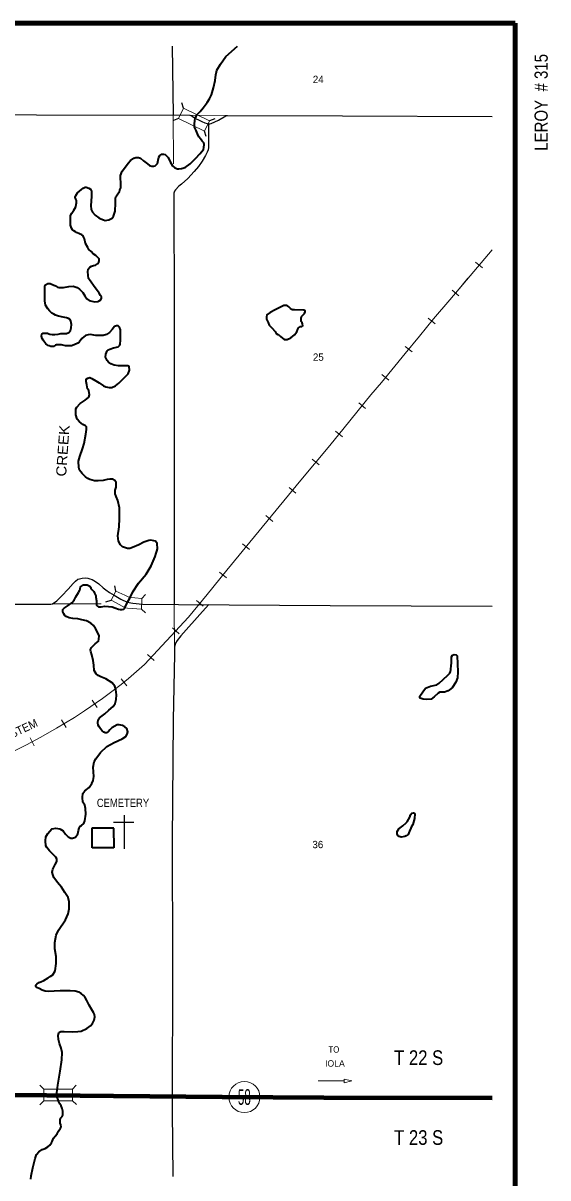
# Model space of a CAD drawing. Extents: x 210.97 to 215.44, y 42.12 to 48.2.
# Drawn here: x 213.839 to 214.916, y 45.832 to 48.201 of the extents above; entities that cross this region are included whole.
import ezdxf
from ezdxf.enums import TextEntityAlignment as Align

# ---------------------------------------------------------------- set-up
doc = ezdxf.new("R2010")
doc.units = 0
doc.header["$LTSCALE"] = 0.0061
doc.linetypes.add('DOTTED', pattern=[1.5, 0.3, -1.2])
doc.linetypes.add('MEDIUM_DASHED', pattern=[4.5, 3, -1.5])
for name, color, linetype, lineweight in [('12', 7, 'Continuous', 80), ('14', 7, 'Continuous', 25), ('15', 7, 'MEDIUM_DASHED', 13), ('17', 7, 'Continuous', 13), ('19', 7, 'Continuous', 13), ('21', 7, 'Continuous', 25), ('25', 7, 'Continuous', 35), ('32', 7, 'Continuous', 13), ('35', 7, 'Continuous', 13), ('48', 7, 'Continuous', 106)]:
    doc.layers.add(name, color=color, linetype=linetype, lineweight=lineweight)
for name, color, linetype in [('29', 7, 'Continuous'), ('45', 7, 'Continuous'), ('46', 7, 'Continuous')]:
    doc.layers.add(name, color=color, linetype=linetype)

msp = doc.modelspace()

# ---------------------------------------------------------------- linework, layer by layer
at = {"layer": '12'}
msp.add_lwpolyline([(212.428788, 46.013636), (212.656439, 46.009659), (212.768371, 46.008523), (213.030303, 46.004545), (213.189773, 46.004356), (213.474621, 46.00322), (213.749242, 46.002841), (214.024621, 46), (214.247538, 45.997727), (214.456439, 45.996591), (214.801515, 45.996023)], dxfattribs=at)
at = {"layer": '14'}
msp.add_line((214.145265, 48.153598), (214.14678, 48.012121), dxfattribs=at)
for points in [[(212.658144, 48.017235), (212.886932, 48.016477), (213.248864, 48.01572), (213.866288, 48.012879), (214.18125, 48.011932)], [(214.18125, 48.011932), (214.183144, 48.011364), (214.185795, 48.009659), (214.192614, 48.005492), (214.200189, 48.001515), (214.205682, 47.998864), (214.212121, 47.996402), (214.216667, 47.994697), (214.219318, 47.994318), (214.222159, 47.994129), (214.225189, 47.994886), (214.240341, 48.001705), (214.254924, 48.010417), (214.257197, 48.011364), (214.258712, 48.011553)], [(214.258712, 48.011553), (214.494318, 48.010795), (214.801515, 48.00947)], [(214.219318, 47.994318), (214.219318, 47.945644), (214.21875, 47.941098), (214.217045, 47.935795), (214.213447, 47.929167), (214.206439, 47.917803), (214.198864, 47.907008), (214.190341, 47.896212), (214.177273, 47.882197), (214.163826, 47.870455), (214.158902, 47.866477), (214.151515, 47.859091), (214.149811, 47.856061), (214.148674, 47.851894), (214.148295, 47.829356), (214.148864, 47.625379), (214.148864, 47.401705), (214.149242, 47.008144)], [(213.803598, 47.008523), (213.895644, 47.008712), (213.899053, 47.009659), (213.908523, 47.015909), (213.91875, 47.025568), (213.93125, 47.039394), (213.941667, 47.050947), (213.946591, 47.056061), (213.951326, 47.060038), (213.954545, 47.060985), (213.960227, 47.062311), (213.966288, 47.0625), (213.972159, 47.061932), (213.975947, 47.060795), (213.980682, 47.05928), (213.987879, 47.055303), (213.994129, 47.050568), (214.00322, 47.042614), (214.009091, 47.037879), (214.016477, 47.032765), (214.025758, 47.026894), (214.039394, 47.018939), (214.052841, 47.012879), (214.064205, 47.010606), (214.084091, 47.009091), (214.157765, 47.008144), (214.469129, 47.006061), (214.801515, 47.004735)], [(214.219886, 47.007765), (214.207197, 46.99375), (214.1625, 46.944129), (214.154924, 46.93447), (214.151894, 46.928598), (214.15, 46.921023), (214.149621, 46.913826), (214.149621, 46.90625), (214.147348, 46.771402), (214.144697, 46.523485), (214.145455, 46.274432), (214.144886, 45.969508), (214.146212, 45.83447)]]:
    msp.add_lwpolyline(points, dxfattribs=at)
at = {"layer": '15'}
for p, q in [((214.14678, 48.012121), (214.148674, 47.851894)), ((214.18125, 48.011932), (214.257197, 48.011364)), ((213.899053, 47.009659), (214.069886, 47.00947)), ((214.149242, 47.008144), (214.149621, 46.913826))]:
    msp.add_line(p, q, dxfattribs=at)
at = {"layer": '17'}
for p, q in [((214.767614, 47.710606), (214.781629, 47.698864)), ((214.719318, 47.65303), (214.733333, 47.641288)), ((214.670644, 47.595644), (214.685038, 47.584091)), ((214.623106, 47.537689), (214.637311, 47.526136)), ((214.575379, 47.479924), (214.589583, 47.468182)), ((214.527841, 47.42178), (214.542045, 47.410227)), ((214.480492, 47.363826), (214.494697, 47.352083)), ((214.432576, 47.306061), (214.44678, 47.294318)), ((214.384848, 47.248295), (214.399053, 47.236553)), ((214.337311, 47.190341), (214.351515, 47.178598)), ((214.289583, 47.132386), (214.303788, 47.120644)), ((214.242045, 47.074242), (214.25625, 47.062689)), ((214.194886, 47.016098), (214.208902, 47.004356)), ((214.145644, 46.960227), (214.159091, 46.947727)), ((214.094508, 46.905492), (214.107955, 46.892992)), ((214.040341, 46.855682), (214.051894, 46.841288)), ((213.980492, 46.811742), (213.99072, 46.796591)), ((213.917992, 46.771402), (213.927273, 46.755492)), ((213.85322, 46.73428), (213.861742, 46.718182))]:
    msp.add_line(p, q, dxfattribs=at)
for points in [[(213.814394, 46.704356), (213.846023, 46.720076), (213.875568, 46.735606), (213.907576, 46.754356), (213.944318, 46.776326), (213.964962, 46.789962), (214.001894, 46.815152), (214.040341, 46.84375), (214.055682, 46.856061), (214.088258, 46.885227), (214.178788, 46.982197), (214.217045, 47.028409), (214.257197, 47.078409), (214.314015, 47.147348), (214.409091, 47.263258), (214.468371, 47.33447), (214.498106, 47.370644), (214.55303, 47.438068), (214.574242, 47.463826), (214.623106, 47.523106), (214.652652, 47.558902), (214.681439, 47.594129), (214.714583, 47.632955), (214.733712, 47.655871), (214.801515, 47.735606)], [(213.814394, 46.704356), (213.846023, 46.720076), (213.875568, 46.735606), (213.907576, 46.754356), (213.944318, 46.776326), (213.964962, 46.789962), (214.001894, 46.815152), (214.040341, 46.84375), (214.055682, 46.856061), (214.088258, 46.885227), (214.178788, 46.982197), (214.217045, 47.028409), (214.257197, 47.078409), (214.314015, 47.147348), (214.409091, 47.263258), (214.468371, 47.33447), (214.498106, 47.370644), (214.55303, 47.438068), (214.574242, 47.463826), (214.623106, 47.523106), (214.652652, 47.558902), (214.681439, 47.594129), (214.714583, 47.632955), (214.733712, 47.655871), (214.752083, 47.677462)]]:
    msp.add_lwpolyline(points, dxfattribs=at)
at = {"layer": '19'}
msp.add_circle((214.293182, 45.997538), 0.031987, dxfattribs=at)
at = {"layer": '21'}
for p, q in [((214.168561, 48.026705), (214.164773, 48.037311)), ((214.157955, 48.005114), (214.147538, 48.001136)), ((214.232197, 48.004545), (214.221591, 48.000758)), ((214.214962, 47.968561), (214.210985, 47.979167)), ((214.029356, 47.035606), (214.027083, 47.046591)), ((214.008712, 47.013826), (214.019508, 47.016856)), ((214.082765, 47.020644), (214.09053, 47.028788)), ((214.090152, 46.99072), (214.082008, 46.998485)), ((213.88125, 46.013826), (213.873106, 46.021591)), ((213.948106, 46.02197), (213.940341, 46.013826)), ((213.88125, 45.989773), (213.873485, 45.981629)), ((213.948485, 45.982008), (213.940341, 45.989773))]:
    msp.add_line(p, q, dxfattribs=at)
at = {"layer": '21', "lineweight": 13}
for points in [[(214.157955, 48.005114), (214.210985, 47.979167), (214.221591, 48.000758), (214.168561, 48.026705)], [(214.029356, 47.035606), (214.047538, 47.026894), (214.05625, 47.023295), (214.068371, 47.02178), (214.082765, 47.020644), (214.082008, 46.998485), (214.05322, 47.000758), (214.048864, 47.001515), (214.043939, 47.003788), (214.019508, 47.016856)], [(213.88125, 45.989773), (213.940341, 45.989773), (213.940341, 46.013826), (213.88125, 46.013826)]]:
    msp.add_lwpolyline(points, close=True, dxfattribs=at)
at = {"layer": '25'}
msp.add_line((213.999811, 47.636742), (213.999621, 47.639583), dxfattribs=at)
for points in [[(214.192045, 48.005871), (214.194129, 48.00928), (214.196402, 48.013258), (214.202273, 48.019697), (214.208902, 48.027083), (214.217045, 48.037879), (214.22178, 48.045833), (214.225568, 48.053977), (214.229924, 48.067803), (214.233523, 48.083333), (214.23447, 48.094697), (214.235985, 48.101136), (214.236932, 48.104167), (214.244129, 48.116856), (214.254924, 48.132197), (214.278788, 48.153598)], [(214.050947, 47.908712), (214.054356, 47.913447), (214.05928, 47.919318), (214.066288, 47.924053), (214.070644, 47.925), (214.075947, 47.925189), (214.080303, 47.923864), (214.086364, 47.918182), (214.094129, 47.912121), (214.098674, 47.908712), (214.103409, 47.907576), (214.107576, 47.907197), (214.110417, 47.908144), (214.112121, 47.909848), (214.114962, 47.912689), (214.115909, 47.919508), (214.117424, 47.925947), (214.119508, 47.929356), (214.123485, 47.932197), (214.127083, 47.932197), (214.130303, 47.931061), (214.136742, 47.925189), (214.14053, 47.916288), (214.145455, 47.907955), (214.150189, 47.903788), (214.155682, 47.902273), (214.158902, 47.902273), (214.164394, 47.902652), (214.17178, 47.904735), (214.181818, 47.912121), (214.193561, 47.923864), (214.201894, 47.932386), (214.209091, 47.941667), (214.210038, 47.945644), (214.210795, 47.952083), (214.210038, 47.955303), (214.206818, 47.958712), (214.202841, 47.963636), (214.2, 47.967424), (214.197159, 47.973485), (214.194129, 47.980492), (214.191098, 47.987121), (214.190909, 47.994129), (214.191477, 48.000758), (214.192045, 48.005871)], [(213.999621, 47.639583), (213.997917, 47.642235), (213.994886, 47.64678), (213.983712, 47.662311), (213.978409, 47.669129), (213.975, 47.673864), (213.973295, 47.677083), (213.972348, 47.683523), (213.971591, 47.69072), (213.972348, 47.695833), (213.976136, 47.700379), (213.979545, 47.702462), (213.983523, 47.703788), (213.9875, 47.704545), (213.991856, 47.707197), (213.994318, 47.710227), (213.995455, 47.713636), (213.995076, 47.717235), (213.993371, 47.719508), (213.988258, 47.724242), (213.982765, 47.727462), (213.978409, 47.732197), (213.974242, 47.736742), (213.971591, 47.74072), (213.967235, 47.748864), (213.965152, 47.758333), (213.963068, 47.7625), (213.962311, 47.764205), (213.959848, 47.766288), (213.954924, 47.76875), (213.948864, 47.771212), (213.946402, 47.772727), (213.943182, 47.774811), (213.94053, 47.776894), (213.938068, 47.780114), (213.936553, 47.786553), (213.936174, 47.795644), (213.935985, 47.802841), (213.936553, 47.806439), (213.939015, 47.810985), (213.943371, 47.816856), (213.947159, 47.823674), (213.947917, 47.828977), (213.948674, 47.832008), (213.948485, 47.837121), (213.947159, 47.839962), (213.945833, 47.841477), (213.945644, 47.845265), (213.94697, 47.847538), (213.950568, 47.852652), (213.958712, 47.859848), (213.9625, 47.862311), (213.966477, 47.864205), (213.968561, 47.864015), (213.973674, 47.862311), (213.977462, 47.860038), (213.979167, 47.855871), (213.979356, 47.844886), (213.977841, 47.826894), (213.978409, 47.818561), (213.981629, 47.812879), (213.986932, 47.807197), (213.994508, 47.801136), (213.998864, 47.799053), (214.003788, 47.79697), (214.007576, 47.796212), (214.015152, 47.797348), (214.02197, 47.800947), (214.024811, 47.804735), (214.027652, 47.815341), (214.028598, 47.831629), (214.028788, 47.841667), (214.029356, 47.844697), (214.033523, 47.850379), (214.036742, 47.855492), (214.037311, 47.857955), (214.038447, 47.861742), (214.039773, 47.863826), (214.039773, 47.873485), (214.038826, 47.882955), (214.039205, 47.888447), (214.042045, 47.89697), (214.050947, 47.908712)], [(214.013447, 47.530303), (214.017045, 47.532008), (214.024242, 47.534659), (214.033902, 47.536932), (214.0375, 47.539962), (214.038447, 47.542235), (214.038826, 47.550379), (214.038826, 47.562311), (214.038636, 47.571591), (214.036932, 47.577083), (214.034091, 47.579735), (214.032197, 47.579735), (214.030492, 47.579735), (214.026894, 47.578788), (214.022159, 47.572538), (214.016667, 47.566477), (214.010227, 47.561742), (214.003409, 47.559659), (213.996023, 47.559659), (213.988068, 47.559659), (213.976515, 47.561742), (213.972727, 47.561553), (213.966856, 47.560227), (213.95928, 47.554167), (213.954167, 47.546402), (213.951515, 47.544318), (213.943561, 47.54053), (213.938258, 47.539015), (213.926136, 47.538636), (213.918182, 47.54053), (213.907576, 47.540909), (213.905871, 47.540152), (213.903409, 47.538826), (213.901136, 47.537689), (213.898674, 47.537121), (213.895833, 47.5375), (213.892424, 47.538447), (213.889583, 47.539394), (213.888258, 47.54053), (213.885985, 47.542992), (213.883712, 47.545644), (213.881629, 47.548295), (213.879924, 47.550379), (213.877841, 47.554167), (213.877083, 47.558523), (213.877462, 47.5625), (213.879924, 47.564583), (213.883144, 47.564962), (213.888826, 47.564773), (213.891856, 47.563636), (213.89375, 47.562879), (213.898485, 47.561932), (213.904356, 47.561742), (213.910795, 47.5625), (213.916288, 47.564205), (213.920833, 47.564015), (213.928409, 47.564205), (213.932576, 47.565909), (213.936174, 47.570455), (213.9375, 47.575568), (213.938068, 47.582765), (213.937311, 47.589394), (213.935795, 47.592614), (213.932386, 47.595076), (213.928409, 47.596402), (213.921402, 47.597727), (213.911364, 47.599811), (213.905871, 47.601894), (213.902083, 47.603598), (213.898295, 47.606061), (213.893371, 47.610606), (213.889773, 47.614583), (213.885227, 47.622159), (213.883712, 47.630871), (213.883523, 47.65), (213.883902, 47.660985), (213.885038, 47.664205), (213.889583, 47.666856), (213.894318, 47.666667), (213.896212, 47.666288), (213.900758, 47.664015), (213.905492, 47.661742), (213.909659, 47.65947), (213.9125, 47.658144), (213.915341, 47.658144), (213.92197, 47.658712), (213.932955, 47.660417), (213.941856, 47.661364), (213.944129, 47.660795), (213.949811, 47.658523), (213.954924, 47.655114), (213.961553, 47.647917), (213.965909, 47.641098), (213.969697, 47.635417), (213.974811, 47.632008), (213.979924, 47.630303), (213.985985, 47.629356), (213.992614, 47.629545), (213.995455, 47.630871), (213.998674, 47.633333), (213.999811, 47.636742)], [(214.392235, 47.6125), (214.390341, 47.613447), (214.3875, 47.61572), (214.385038, 47.617803), (214.38428, 47.619129), (214.382386, 47.620455), (214.379356, 47.621212), (214.376136, 47.621212), (214.374242, 47.621212), (214.365909, 47.617235), (214.356439, 47.612311), (214.346023, 47.607386), (214.339394, 47.602652), (214.338258, 47.598295), (214.338826, 47.593561), (214.341667, 47.586742), (214.344129, 47.581439), (214.349811, 47.575568), (214.35625, 47.568182), (214.358523, 47.563826), (214.362121, 47.561742), (214.363258, 47.561174)], [(214.363636, 47.560985), (214.364394, 47.560606), (214.367614, 47.557955), (214.374621, 47.551705), (214.376515, 47.551515), (214.38125, 47.551894), (214.388258, 47.555114), (214.396023, 47.561364), (214.400947, 47.567235), (214.402652, 47.572727), (214.404545, 47.575947), (214.408333, 47.578409), (214.411174, 47.578598), (214.413068, 47.580114), (214.412689, 47.583902), (214.411742, 47.585985), (214.409848, 47.588447), (214.409659, 47.595265), (214.410227, 47.598864), (214.413826, 47.602652), (214.416477, 47.605114), (214.418182, 47.608333), (214.417614, 47.610795), (214.415341, 47.611932), (214.396023, 47.612311), (214.392992, 47.612311), (214.392235, 47.6125)], [(214.028598, 47.456629), (214.035227, 47.461932), (214.043561, 47.470455), (214.050189, 47.476326), (214.054735, 47.481061), (214.057386, 47.489015), (214.056629, 47.496402), (214.054167, 47.497538), (214.05, 47.497917), (214.043561, 47.497538), (214.035038, 47.497538), (214.025758, 47.499242), (214.019129, 47.501515), (214.014394, 47.505114), (214.011364, 47.508523), (214.008144, 47.51553), (214.008523, 47.52178), (214.011742, 47.528788), (214.013447, 47.530303)], [(214.05322, 47.013068), (214.057955, 47.021023), (214.064583, 47.03428), (214.076136, 47.051705), (214.091288, 47.070076), (214.101894, 47.087121), (214.109848, 47.106818), (214.112311, 47.113447), (214.113636, 47.117614), (214.114773, 47.12197), (214.114394, 47.132955), (214.110985, 47.138068), (214.107576, 47.139015), (214.101515, 47.139773), (214.09697, 47.139394), (214.086742, 47.135795), (214.076515, 47.130303), (214.063826, 47.124811), (214.057765, 47.122917), (214.05322, 47.123106), (214.049242, 47.124242), (214.043371, 47.126515), (214.039015, 47.130682), (214.035038, 47.137689), (214.033523, 47.149053), (214.036174, 47.167424), (214.037121, 47.18447), (214.036553, 47.20625), (214.033523, 47.221591), (214.029735, 47.229735), (214.02803, 47.235038), (214.02803, 47.242992), (214.029735, 47.248864), (214.029735, 47.258523), (214.027462, 47.2625), (214.022348, 47.265341), (214.017045, 47.26553), (214.011742, 47.264583), (214.00303, 47.2625), (213.992803, 47.261932), (213.985417, 47.262121), (213.975758, 47.264583), (213.972159, 47.266667), (213.967235, 47.270265), (213.960227, 47.276894), (213.954924, 47.283902), (213.95322, 47.289394), (213.952841, 47.301894), (213.955303, 47.311932), (213.961174, 47.327652), (213.964205, 47.338447), (213.967992, 47.357386), (213.969318, 47.367045), (213.969318, 47.372727), (213.967424, 47.374432), (213.961932, 47.377462), (213.955114, 47.382765), (213.950189, 47.388447), (213.947348, 47.397159), (213.94697, 47.40625), (213.947538, 47.40947), (213.949621, 47.412879), (213.956439, 47.420265), (213.966288, 47.427083), (213.973674, 47.433144), (213.975, 47.438258), (213.974053, 47.447348), (213.971212, 47.450758), (213.969697, 47.458712)], [(213.969697, 47.458712), (213.968182, 47.46572), (213.96875, 47.470644), (213.971591, 47.472727), (213.976136, 47.473485), (213.980114, 47.47178), (213.988447, 47.467045), (213.995076, 47.462689), (214.004356, 47.456439), (214.008712, 47.454545), (214.015341, 47.45322), (214.021023, 47.453409), (214.028598, 47.456629)], [(213.947538, 47.023485), (213.952652, 47.032576), (213.955303, 47.0375), (213.955871, 47.040341), (213.957008, 47.044129), (213.958712, 47.046023), (213.963258, 47.048295), (213.970833, 47.048106), (213.975947, 47.045455), (213.977273, 47.043371), (213.97803, 47.041477), (213.979924, 47.039015), (213.983902, 47.034848), (213.985417, 47.03125), (213.988068, 47.025758), (213.988068, 47.023106), (213.989394, 47.01553), (213.989394, 47.011553), (213.989394, 47.007955), (213.989394, 47.006629), (213.991477, 47.004545), (213.993561, 47.003409), (213.996023, 47.003409), (213.999242, 47.003409), (214.007008, 47.004356), (214.014205, 47.003977), (214.021591, 47.00303), (214.027273, 47.001326), (214.034848, 46.998485), (214.038447, 46.998106), (214.042235, 46.998106), (214.045455, 46.998674), (214.04697, 47.000189), (214.05322, 47.013068)], [(213.914205, 46.547917), (213.921212, 46.543561), (213.926326, 46.536742), (213.931818, 46.53125), (213.937121, 46.528598), (213.94053, 46.528598), (213.946591, 46.530871), (213.951326, 46.537689), (213.952652, 46.544129), (213.953788, 46.548864), (213.956061, 46.55303), (213.958902, 46.554735), (213.963636, 46.558712), (213.96553, 46.564394), (213.967614, 46.577652), (213.967235, 46.589205), (213.96553, 46.596402), (213.961553, 46.602652), (213.961174, 46.612311), (213.961932, 46.620644), (213.96553, 46.625758), (213.974432, 46.632765), (213.980114, 46.64053), (213.983144, 46.64697), (213.98428, 46.655492), (213.983523, 46.664583), (213.983144, 46.674053), (213.984848, 46.685038), (213.988636, 46.691477), (213.998106, 46.704545), (214.010985, 46.717045), (214.025758, 46.724811), (214.042045, 46.732576), (214.049811, 46.736932), (214.052841, 46.742045), (214.053788, 46.747159), (214.052083, 46.753977), (214.048106, 46.757008), (214.042992, 46.760038), (214.035985, 46.761364), (214.031818, 46.761364), (214.021023, 46.755303), (214.017045, 46.750758), (214.014394, 46.747348), (214.012121, 46.745644), (214.010417, 46.744508), (214.008902, 46.744508), (214.007386, 46.744697), (214.004924, 46.745833), (214.001326, 46.749053), (213.997727, 46.75322), (213.995076, 46.757008), (213.993182, 46.760417), (213.992614, 46.765152), (213.993182, 46.77178), (213.995644, 46.775379), (214.006439, 46.783712), (214.014773, 46.791098), (214.023674, 46.798674), (214.027652, 46.805303), (214.030303, 46.813447), (214.031061, 46.822538), (214.029545, 46.833712), (214.027083, 46.840341), (214.02178, 46.847538), (214.008523, 46.855492), (213.998674, 46.859659), (213.992992, 46.862311), (213.989015, 46.865909), (213.985038, 46.872538), (213.983902, 46.883712), (213.983144, 46.892992), (213.980114, 46.904924), (213.97803, 46.911364), (213.977462, 46.914205), (213.977462, 46.91553), (213.979167, 46.919697), (213.986932, 46.927462), (213.993561, 46.932955), (213.994697, 46.936932), (213.994886, 46.944129), (213.992235, 46.949811), (213.987689, 46.958712), (213.983712, 46.964962), (213.977841, 46.970076), (213.969318, 46.974242), (213.95928, 46.976894), (213.951515, 46.978409), (213.941288, 46.979545), (213.933902, 46.981061), (213.927083, 46.983712), (213.924621, 46.985417), (213.922348, 46.988826), (213.920265, 46.993371), (213.920265, 46.997538), (213.923485, 47.000758), (213.931629, 47.00625), (213.939205, 47.011553), (213.94375, 47.016856), (213.947538, 47.023485)], [(214.715909, 46.869508), (214.717992, 46.888636), (214.718561, 46.900568), (214.720455, 46.904356), (214.724053, 46.905303), (214.72803, 46.904924), (214.729924, 46.902652), (214.73125, 46.870076), (214.730492, 46.857765), (214.727273, 46.849053), (214.719508, 46.837121), (214.711553, 46.830682), (214.703788, 46.828409), (214.703409, 46.828409)], [(214.703409, 46.828409), (214.694129, 46.82822), (214.690909, 46.826326), (214.682955, 46.818561), (214.676326, 46.813636), (214.666856, 46.813068), (214.660227, 46.813636), (214.653788, 46.815909), (214.65303, 46.817045), (214.653409, 46.819697), (214.65947, 46.829167), (214.665152, 46.836174), (214.675379, 46.84053), (214.688447, 46.842992), (214.692803, 46.846591), (214.710227, 46.862121), (214.714773, 46.867424), (214.715341, 46.869318), (214.715909, 46.869508)], [(214.635606, 46.551136), (214.63447, 46.549242), (214.631818, 46.542992), (214.629356, 46.536364), (214.625379, 46.533333), (214.622159, 46.531818), (214.614962, 46.530492), (214.611174, 46.531818), (214.607765, 46.533902), (214.606629, 46.537689), (214.606629, 46.542235), (214.610227, 46.547538), (214.618371, 46.553977), (214.625189, 46.560227), (214.627083, 46.562121), (214.627462, 46.562311)], [(214.627462, 46.562311), (214.632576, 46.571591), (214.63428, 46.576705), (214.636932, 46.580114), (214.640152, 46.580682), (214.642803, 46.578409), (214.642424, 46.568939), (214.639205, 46.557008), (214.635795, 46.551515)], [(213.904356, 46.314773), (213.907008, 46.329735), (213.911553, 46.339962), (213.925758, 46.360985), (213.931818, 46.373674), (213.933523, 46.383712), (213.933712, 46.397917), (213.931818, 46.406818), (213.925, 46.417235), (213.917614, 46.428409), (213.909848, 46.437689), (213.901894, 46.447727), (213.9, 46.453788), (213.898864, 46.458902), (213.900189, 46.465341), (213.905114, 46.474432), (213.908144, 46.480871), (213.908144, 46.486553), (213.906439, 46.489962), (213.902273, 46.494129), (213.89697, 46.499053), (213.893182, 46.502841), (213.888068, 46.50928), (213.885985, 46.513258), (213.885038, 46.522917), (213.885795, 46.53125), (213.889773, 46.538447), (213.898295, 46.547917), (213.906061, 46.549242), (213.914205, 46.547917)], [(213.907765, 46.001515), (213.90947, 46.016288), (213.910227, 46.022159), (213.915341, 46.050568), (213.918371, 46.074053), (213.918939, 46.089205), (213.917235, 46.097917), (213.913636, 46.107386), (213.911553, 46.115341), (213.911174, 46.124053), (213.912311, 46.129735), (213.916477, 46.132197), (213.923106, 46.132008), (213.939962, 46.13125), (213.951326, 46.132008), (213.957955, 46.132955), (213.969508, 46.138447), (213.977083, 46.143371), (213.981439, 46.148485), (213.985038, 46.155303), (213.986553, 46.161932), (213.985795, 46.166667), (213.983333, 46.171212), (213.979545, 46.177652), (213.974621, 46.186364), (213.970076, 46.195833), (213.966477, 46.201894), (213.963258, 46.205682), (213.958144, 46.209848), (213.95322, 46.2125), (213.945644, 46.214583), (213.935795, 46.215152), (213.914962, 46.215341), (213.89053, 46.213826), (213.884091, 46.214583), (213.87803, 46.217045), (213.872159, 46.220076), (213.868561, 46.22178), (213.865341, 46.224432), (213.865341, 46.225758), (213.865909, 46.227841), (213.867424, 46.229167), (213.871212, 46.232386), (213.875189, 46.233902), (213.881439, 46.236932), (213.89053, 46.241856), (213.894886, 46.244886), (213.900189, 46.248295), (213.904735, 46.25625), (213.907008, 46.271212), (213.906818, 46.285985), (213.903977, 46.301894), (213.904356, 46.314773)], [(213.854924, 45.829356), (213.855303, 45.835985), (213.859091, 45.852083), (213.863826, 45.871402), (213.866477, 45.879356), (213.871023, 45.885417), (213.878409, 45.889583), (213.884091, 45.891856), (213.889962, 45.895076), (213.893939, 45.898485), (213.897348, 45.903409), (213.898485, 45.906629), (213.901326, 45.912879), (213.904735, 45.917045), (213.908712, 45.922348), (213.911932, 45.927652), (213.915909, 45.933712), (213.916856, 45.936742), (213.916667, 45.94053), (213.915152, 45.94375), (213.914962, 45.950189), (213.914962, 45.952841), (213.916477, 45.954735), (213.918939, 45.957765), (213.920455, 45.960417), (213.920455, 45.96875), (213.919508, 45.974053), (213.917424, 45.979167), (213.914583, 45.983902), (213.912689, 45.987879), (213.907765, 46.001515)]]:
    msp.add_lwpolyline(points, dxfattribs=at)
at = {"layer": '32', "lineweight": 25}
for p, q in [((214.024432, 46.561742), (214.066477, 46.561742)), ((214.046402, 46.575947), (214.046402, 46.506818))]:
    msp.add_line(p, q, dxfattribs=at)
at = {"layer": '32', "linetype": 'DOTTED', "lineweight": 35}
msp.add_lwpolyline([(214.024621, 46.549242), (214.025, 46.508712), (213.980492, 46.509091), (213.980492, 46.549811), (214.025189, 46.549621)], dxfattribs=at)
at = {"layer": '35'}
msp.add_line((214.497917, 46.030492), (214.444318, 46.030492), dxfattribs=at)
msp.add_lwpolyline([(214.498106, 46.026894), (214.513826, 46.030492), (214.497917, 46.03428)], close=True, dxfattribs=at)
at = {"layer": '48'}
msp.add_lwpolyline([(214.848864, 48.200947), (210.966288, 48.200947), (210.966288, 44.318371), (214.848864, 44.318371)], close=True, dxfattribs=at)

# ---------------------------------------------------------------- texts
at = {"layer": '17', "width": 0.95}
msp.add_text('SYSTEM', height=0.017, rotation=25, dxfattribs=at).set_placement((213.830688, 46.740127), align=Align.CENTER)
at = {"layer": '19', "width": 0.55}
msp.add_text('58', height=0.0322, dxfattribs=at).set_placement((214.293087, 45.981439), align=Align.CENTER)
at = {"layer": '29', "width": 1.1}
msp.add_text('CREEK', height=0.02083, rotation=86, dxfattribs=at).set_placement((213.930864, 47.322758), align=Align.CENTER)
at = {"layer": '32', "width": 0.85}
msp.add_text('CEMETERY', height=0.017, dxfattribs=at).set_placement((213.990341, 46.592614))
at = {"layer": '35', "width": 0.9}
msp.add_text('TO ', height=0.0133, dxfattribs=at).set_placement((214.479072, 46.088447), align=Align.CENTER)
at = {"layer": '35'}
msp.add_text('IOLA', height=0.0133, dxfattribs=at).set_placement((214.478977, 46.059848), align=Align.CENTER)
at = {"layer": '45'}
for s, p in [('24', (214.444792, 48.07803)), ('25', (214.444981, 47.508144)), ('36', (214.443939, 46.508144))]:
    msp.add_text(s, height=0.01496, dxfattribs=at).set_placement(p, align=Align.CENTER)
at = {"layer": '46', "width": 0.85}
for s, p in [('T 22 S', (214.650852, 46.063258)), ('T 23 S', (214.650852, 45.899432))]:
    msp.add_text(s, height=0.0301, dxfattribs=at).set_placement(p, align=Align.CENTER)
at = {"layer": '48', "width": 0.85}
msp.add_text('LEROY  # 315', height=0.0271, rotation=90, dxfattribs=at).set_placement((214.91572, 48.038258), align=Align.CENTER)

doc.saveas('drawing.dxf')
